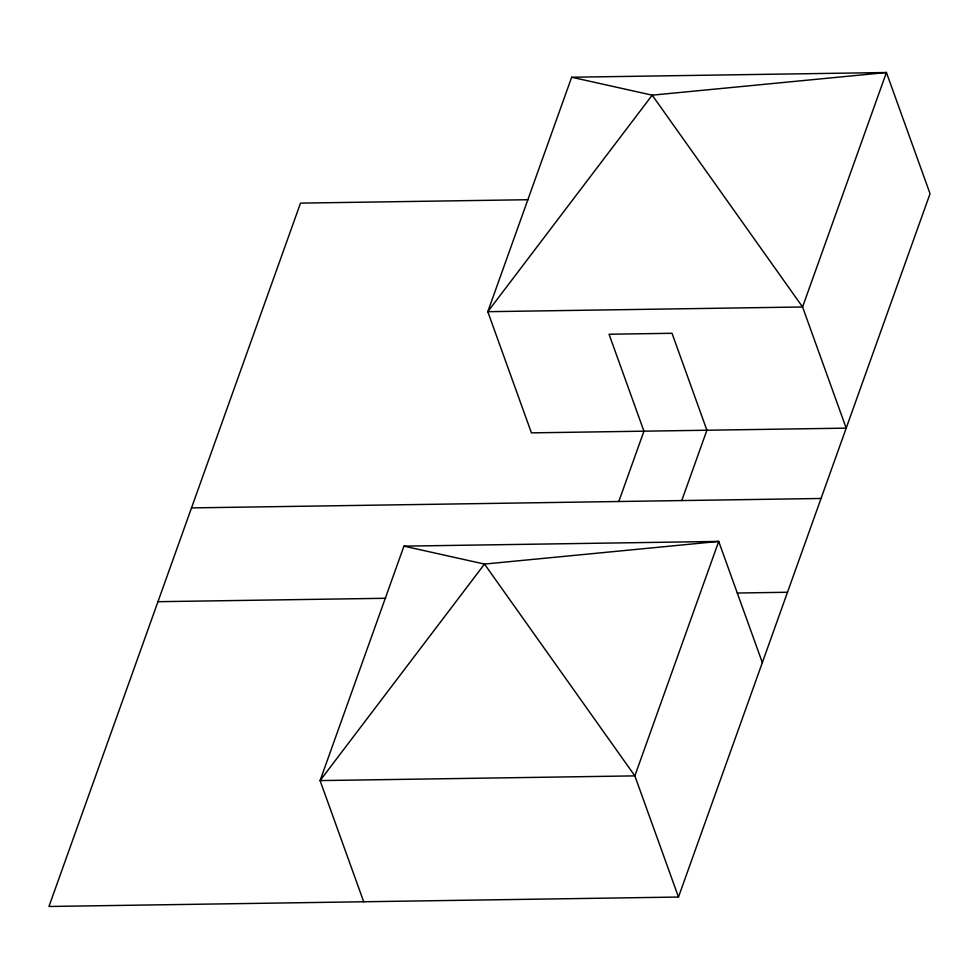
<?xml version="1.0" encoding="UTF-8"?>
<svg xmlns="http://www.w3.org/2000/svg" width="979" height="979" viewBox="0 0 979 979"><rect width="100%" height="100%" fill="white"/><g stroke="black" fill="none" stroke-linecap="round" stroke-linejoin="round"><path stroke-width="1.47" d="M762.335 662.599L718.708 541.424L403.948 546.135L320.084 780.593L363.711 901.769M571.663 77.231L487.799 311.689L531.426 432.865L846.199 428.141L802.572 306.978L652.21 95.171L571.663 77.231L886.423 72.519L930.05 193.695L678.484 897.045L48.95 906.481L300.516 203.118L528.195 199.716M618.801 501.505L643.949 431.176L609.048 334.243L672.01 333.288L706.911 430.234L681.751 500.563M191.505 507.905L821.038 498.482M157.962 601.693L385.75 598.279M737.309 593.017L787.495 592.258M403.948 546.135L484.495 564.075L718.708 541.424L634.857 775.882L678.484 897.045M886.423 72.519L802.572 306.978L487.799 311.689L652.21 95.171L886.423 72.519M484.495 564.075L320.084 780.593L634.857 775.882L484.495 564.075"/></g></svg>
